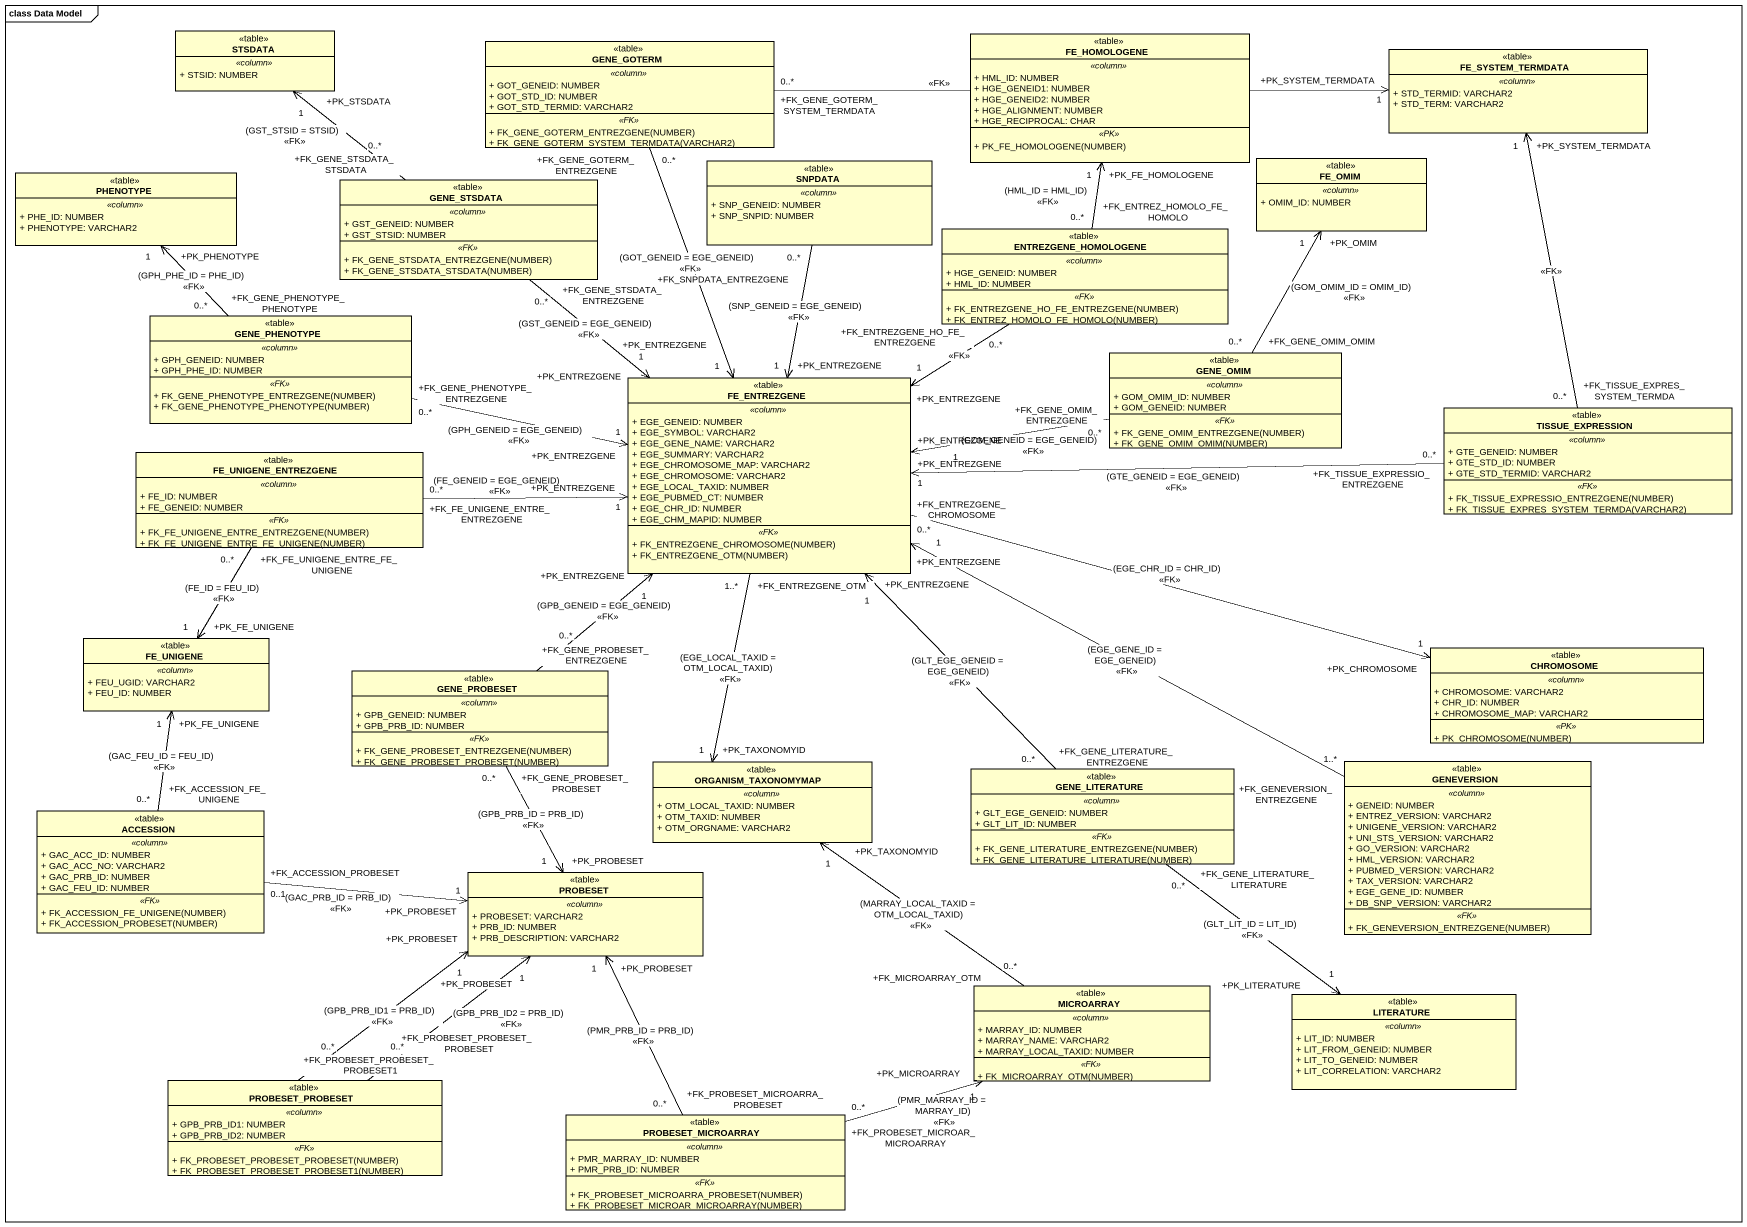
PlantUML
@startuml
mainframe class Data Model
hide circle
hide empty members
skinparam classAttributeIconSize 0
class STSDATA <<table>> {
  .. <<column>> ..
  + STSID: NUMBER
}
class GENE_GOTERM <<table>> {
  .. <<column>> ..
  + GOT_GENEID: NUMBER
  + GOT_STD_ID: NUMBER
  + GOT_STD_TERMID: VARCHAR2
  .. <<FK>> ..
  + FK_GENE_GOTERM_ENTREZGENE(NUMBER)
  + FK_GENE_GOTERM_SYSTEM_TERMDATA(VARCHAR2)
}
class FE_HOMOLOGENE <<table>> {
  .. <<column>> ..
  + HML_ID: NUMBER
  + HGE_GENEID1: NUMBER
  + HGE_GENEID2: NUMBER
  + HGE_ALIGNMENT: NUMBER
  + HGE_RECIPROCAL: CHAR
  .. <<PK>> ..
  + PK_FE_HOMOLOGENE(NUMBER)
}
class FE_SYSTEM_TERMDATA <<table>> {
  .. <<column>> ..
  + STD_TERMID: VARCHAR2
  + STD_TERM: VARCHAR2
}
class PHENOTYPE <<table>> {
  .. <<column>> ..
  + PHE_ID: NUMBER
  + PHENOTYPE: VARCHAR2
}
class GENE_STSDATA <<table>> {
  .. <<column>> ..
  + GST_GENEID: NUMBER
  + GST_STSID: NUMBER
  .. <<FK>> ..
  + FK_GENE_STSDATA_ENTREZGENE(NUMBER)
  + FK_GENE_STSDATA_STSDATA(NUMBER)
}
class SNPDATA <<table>> {
  .. <<column>> ..
  + SNP_GENEID: NUMBER
  + SNP_SNPID: NUMBER
}
class FE_OMIM <<table>> {
  .. <<column>> ..
  + OMIM_ID: NUMBER
}
class ENTREZGENE_HOMOLOGENE <<table>> {
  .. <<column>> ..
  + HGE_GENEID: NUMBER
  + HML_ID: NUMBER
  .. <<FK>> ..
  + FK_ENTREZGENE_HO_FE_ENTREZGENE(NUMBER)
  + FK_ENTREZ_HOMOLO_FE_HOMOLO(NUMBER)
}
class GENE_PHENOTYPE <<table>> {
  .. <<column>> ..
  + GPH_GENEID: NUMBER
  + GPH_PHE_ID: NUMBER
  .. <<FK>> ..
  + FK_GENE_PHENOTYPE_ENTREZGENE(NUMBER)
  + FK_GENE_PHENOTYPE_PHENOTYPE(NUMBER)
}
class FE_ENTREZGENE <<table>> {
  .. <<column>> ..
  + EGE_GENEID: NUMBER
  + EGE_SYMBOL: VARCHAR2
  + EGE_GENE_NAME: VARCHAR2
  + EGE_SUMMARY: VARCHAR2
  + EGE_CHROMOSOME_MAP: VARCHAR2
  + EGE_CHROMOSOME: VARCHAR2
  + EGE_LOCAL_TAXID: NUMBER
  + EGE_PUBMED_CT: NUMBER
  + EGE_CHR_ID: NUMBER
  + EGE_CHM_MAPID: NUMBER
  .. <<FK>> ..
  + FK_ENTREZGENE_CHROMOSOME(NUMBER)
  + FK_ENTREZGENE_OTM(NUMBER)
}
class GENE_OMIM <<table>> {
  .. <<column>> ..
  + GOM_OMIM_ID: NUMBER
  + GOM_GENEID: NUMBER
  .. <<FK>> ..
  + FK_GENE_OMIM_ENTREZGENE(NUMBER)
  + FK_GENE_OMIM_OMIM(NUMBER)
}
class TISSUE_EXPRESSION <<table>> {
  .. <<column>> ..
  + GTE_GENEID: NUMBER
  + GTE_STD_ID: NUMBER
  + GTE_STD_TERMID: VARCHAR2
  .. <<FK>> ..
  + FK_TISSUE_EXPRESSIO_ENTREZGENE(NUMBER)
  + FK_TISSUE_EXPRES_SYSTEM_TERMDA(VARCHAR2)
}
class FE_UNIGENE_ENTREZGENE <<table>> {
  .. <<column>> ..
  + FE_ID: NUMBER
  + FE_GENEID: NUMBER
  .. <<FK>> ..
  + FK_FE_UNIGENE_ENTRE_ENTREZGENE(NUMBER)
  + FK_FE_UNIGENE_ENTRE_FE_UNIGENE(NUMBER)
}
class FE_UNIGENE <<table>> {
  .. <<column>> ..
  + FEU_UGID: VARCHAR2
  + FEU_ID: NUMBER
}
class CHROMOSOME <<table>> {
  .. <<column>> ..
  + CHROMOSOME: VARCHAR2
  + CHR_ID: NUMBER
  + CHROMOSOME_MAP: VARCHAR2
  .. <<PK>> ..
  + PK_CHROMOSOME(NUMBER)
}
class GENE_PROBESET <<table>> {
  .. <<column>> ..
  + GPB_GENEID: NUMBER
  + GPB_PRB_ID: NUMBER
  .. <<FK>> ..
  + FK_GENE_PROBESET_ENTREZGENE(NUMBER)
  + FK_GENE_PROBESET_PROBESET(NUMBER)
}
class ORGANISM_TAXONOMYMAP <<table>> {
  .. <<column>> ..
  + OTM_LOCAL_TAXID: NUMBER
  + OTM_TAXID: NUMBER
  + OTM_ORGNAME: VARCHAR2
}
class GENE_LITERATURE <<table>> {
  .. <<column>> ..
  + GLT_EGE_GENEID: NUMBER
  + GLT_LIT_ID: NUMBER
  .. <<FK>> ..
  + FK_GENE_LITERATURE_ENTREZGENE(NUMBER)
  + FK_GENE_LITERATURE_LITERATURE(NUMBER)
}
class GENEVERSION <<table>> {
  .. <<column>> ..
  + GENEID: NUMBER
  + ENTREZ_VERSION: VARCHAR2
  + UNIGENE_VERSION: VARCHAR2
  + UNI_STS_VERSION: VARCHAR2
  + GO_VERSION: VARCHAR2
  + HML_VERSION: VARCHAR2
  + PUBMED_VERSION: VARCHAR2
  + TAX_VERSION: VARCHAR2
  + EGE_GENE_ID: NUMBER
  + DB_SNP_VERSION: VARCHAR2
  .. <<FK>> ..
  + FK_GENEVERSION_ENTREZGENE(NUMBER)
}
class ACCESSION <<table>> {
  .. <<column>> ..
  + GAC_ACC_ID: NUMBER
  + GAC_ACC_NO: VARCHAR2
  + GAC_PRB_ID: NUMBER
  + GAC_FEU_ID: NUMBER
  .. <<FK>> ..
  + FK_ACCESSION_FE_UNIGENE(NUMBER)
  + FK_ACCESSION_PROBESET(NUMBER)
}
class PROBESET <<table>> {
  .. <<column>> ..
  + PROBESET: VARCHAR2
  + PRB_ID: NUMBER
  + PRB_DESCRIPTION: VARCHAR2
}
class MICROARRAY <<table>> {
  .. <<column>> ..
  + MARRAY_ID: NUMBER
  + MARRAY_NAME: VARCHAR2
  + MARRAY_LOCAL_TAXID: NUMBER
  .. <<FK>> ..
  + FK_MICROARRAY_OTM(NUMBER)
}
class LITERATURE <<table>> {
  .. <<column>> ..
  + LIT_ID: NUMBER
  + LIT_FROM_GENEID: NUMBER
  + LIT_TO_GENEID: NUMBER
  + LIT_CORRELATION: VARCHAR2
}
class PROBESET_PROBESET <<table>> {
  .. <<column>> ..
  + GPB_PRB_ID1: NUMBER
  + GPB_PRB_ID2: NUMBER
  .. <<FK>> ..
  + FK_PROBESET_PROBESET_PROBESET(NUMBER)
  + FK_PROBESET_PROBESET_PROBESET1(NUMBER)
}
class PROBESET_MICROARRAY <<table>> {
  .. <<column>> ..
  + PMR_MARRAY_ID: NUMBER
  + PMR_PRB_ID: NUMBER
  .. <<FK>> ..
  + FK_PROBESET_MICROARRA_PROBESET(NUMBER)
  + FK_PROBESET_MICROAR_MICROARRAY(NUMBER)
}
GENE_GOTERM "+FK_GENE_GOTERM_SYSTEM_TERMDATA\n0..*" -right-> "+PK_SYSTEM_TERMDATA\n1" FE_SYSTEM_TERMDATA : <<FK>>
GENE_GOTERM "+FK_GENE_GOTERM_ENTREZGENE\n0..*" --> "+PK_ENTREZGENE\n1" FE_ENTREZGENE : (GOT_GENEID = EGE_GENEID)\n<<FK>>
GENE_STSDATA "+FK_GENE_STSDATA_STSDATA\n0..*" -up-> "+PK_STSDATA\n1" STSDATA : (GST_STSID = STSID)\n<<FK>>
GENE_STSDATA "+FK_GENE_STSDATA_ENTREZGENE\n0..*" --> "+PK_ENTREZGENE\n1" FE_ENTREZGENE : (GST_GENEID = EGE_GENEID)\n<<FK>>
SNPDATA "+FK_SNPDATA_ENTREZGENE\n0..*" --> "+PK_ENTREZGENE\n1" FE_ENTREZGENE : (SNP_GENEID = EGE_GENEID)\n<<FK>>
ENTREZGENE_HOMOLOGENE "+FK_ENTREZ_HOMOLO_FE_HOMOLO\n0..*" -up-> "+PK_FE_HOMOLOGENE\n1" FE_HOMOLOGENE : (HML_ID = HML_ID)\n<<FK>>
ENTREZGENE_HOMOLOGENE "+FK_ENTREZGENE_HO_FE_ENTREZGENE\n0..*" --> "+PK_ENTREZGENE\n1" FE_ENTREZGENE : <<FK>>
GENE_PHENOTYPE "+FK_GENE_PHENOTYPE_PHENOTYPE\n0..*" -up-> "+PK_PHENOTYPE\n1" PHENOTYPE : (GPH_PHE_ID = PHE_ID)\n<<FK>>
GENE_PHENOTYPE "+FK_GENE_PHENOTYPE_ENTREZGENE\n0..*" -right-> "+PK_ENTREZGENE\n1" FE_ENTREZGENE : (GPH_GENEID = EGE_GENEID)\n<<FK>>
FE_ENTREZGENE "+FK_ENTREZGENE_CHROMOSOME\n0..*" -right-> "+PK_CHROMOSOME\n1" CHROMOSOME : (EGE_CHR_ID = CHR_ID)\n<<FK>>
FE_ENTREZGENE "+FK_ENTREZGENE_OTM\n1..*" --> "+PK_TAXONOMYID\n1" ORGANISM_TAXONOMYMAP : (EGE_LOCAL_TAXID = OTM_LOCAL_TAXID)\n<<FK>>
GENE_OMIM "+FK_GENE_OMIM_OMIM\n0..*" -up-> "+PK_OMIM\n1" FE_OMIM : (GOM_OMIM_ID = OMIM_ID)\n<<FK>>
GENE_OMIM "+FK_GENE_OMIM_ENTREZGENE\n0..*" -left-> "+PK_ENTREZGENE\n1" FE_ENTREZGENE : (GOM_GENEID = EGE_GENEID)\n<<FK>>
TISSUE_EXPRESSION "+FK_TISSUE_EXPRES_SYSTEM_TERMDA\n0..*" -up-> "+PK_SYSTEM_TERMDATA\n1" FE_SYSTEM_TERMDATA : <<FK>>
TISSUE_EXPRESSION "+FK_TISSUE_EXPRESSIO_ENTREZGENE\n0..*" -left-> "+PK_ENTREZGENE\n1" FE_ENTREZGENE : (GTE_GENEID = EGE_GENEID)\n<<FK>>
FE_UNIGENE_ENTREZGENE "+FK_FE_UNIGENE_ENTRE_ENTREZGENE\n0..*" -right-> "+PK_ENTREZGENE\n1" FE_ENTREZGENE : (FE_GENEID = EGE_GENEID)\n<<FK>>
FE_UNIGENE_ENTREZGENE "+FK_FE_UNIGENE_ENTRE_FE_UNIGENE\n0..*" --> "+PK_FE_UNIGENE\n1" FE_UNIGENE : (FE_ID = FEU_ID)\n<<FK>>
GENE_PROBESET "+FK_GENE_PROBESET_ENTREZGENE\n0..*" -up-> "+PK_ENTREZGENE\n1" FE_ENTREZGENE : (GPB_GENEID = EGE_GENEID)\n<<FK>>
GENE_PROBESET "+FK_GENE_PROBESET_PROBESET\n0..*" --> "+PK_PROBESET\n1" PROBESET : (GPB_PRB_ID = PRB_ID)\n<<FK>>
GENE_LITERATURE "+FK_GENE_LITERATURE_ENTREZGENE\n0..*" -up-> "+PK_ENTREZGENE\n1" FE_ENTREZGENE : (GLT_EGE_GENEID = EGE_GENEID)\n<<FK>>
GENE_LITERATURE "+FK_GENE_LITERATURE_LITERATURE\n0..*" --> "+PK_LITERATURE\n1" LITERATURE : (GLT_LIT_ID = LIT_ID)\n<<FK>>
GENEVERSION "+FK_GENEVERSION_ENTREZGENE\n1..*" -left-> "+PK_ENTREZGENE\n1" FE_ENTREZGENE : (EGE_GENE_ID = EGE_GENEID)\n<<FK>>
ACCESSION "+FK_ACCESSION_FE_UNIGENE\n0..*" -up-> "+PK_FE_UNIGENE\n1" FE_UNIGENE : (GAC_FEU_ID = FEU_ID)\n<<FK>>
ACCESSION "+FK_ACCESSION_PROBESET\n0..1" -right-> "+PK_PROBESET\n1" PROBESET : (GAC_PRB_ID = PRB_ID)\n<<FK>>
MICROARRAY "+FK_MICROARRAY_OTM\n0..*" -up-> "+PK_TAXONOMYID\n1" ORGANISM_TAXONOMYMAP : (MARRAY_LOCAL_TAXID = OTM_LOCAL_TAXID)\n<<FK>>
PROBESET_PROBESET "+FK_PROBESET_PROBESET_PROBESET1\n0..*" -up-> "+PK_PROBESET\n1" PROBESET : (GPB_PRB_ID1 = PRB_ID)\n<<FK>>
PROBESET_PROBESET "+FK_PROBESET_PROBESET_PROBESET\n0..*" -up-> "+PK_PROBESET\n1" PROBESET : (GPB_PRB_ID2 = PRB_ID)\n<<FK>>
PROBESET_MICROARRAY "+FK_PROBESET_MICROARRA_PROBESET\n0..*" -up-> "+PK_PROBESET\n1" PROBESET : (PMR_PRB_ID = PRB_ID)\n<<FK>>
PROBESET_MICROARRAY "+FK_PROBESET_MICROAR_MICROARRAY\n0..*" -right-> "+PK_MICROARRAY\n1" MICROARRAY : (PMR_MARRAY_ID = MARRAY_ID)\n<<FK>>
@enduml
